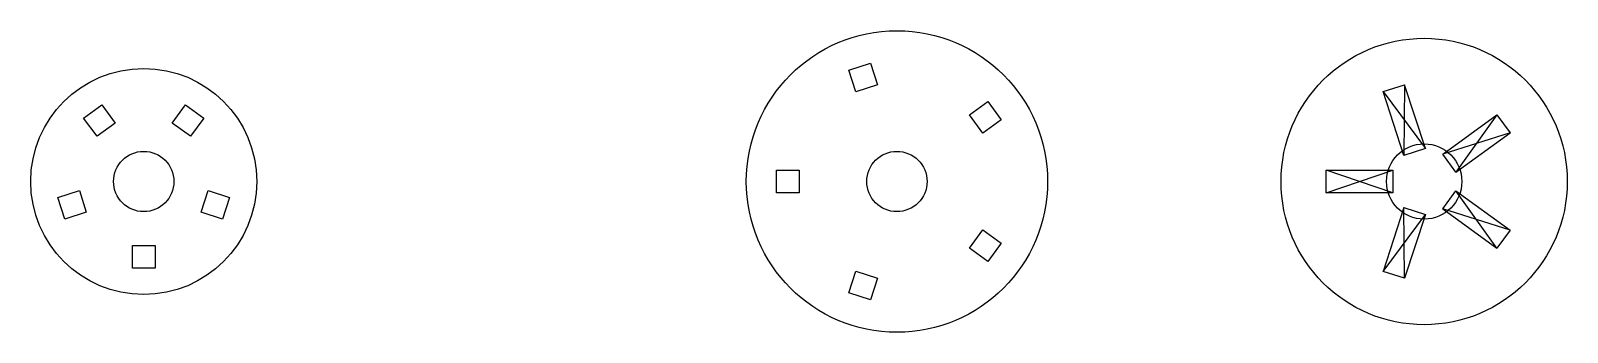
# Model space of a CAD drawing. Header units: millimetres. Extents: x -8 to 94, y -10 to 10.
import ezdxf

# ---------------------------------------------------------------- set-up
doc = ezdxf.new("R2010")
doc.units = ezdxf.units.MM
doc.layers.get('0').update_dxf_attribs({"linetype": 'CONTINUOUS'})

msp = doc.modelspace()

# ---------------------------------------------------------------- linework, layer by layer
for p, q in [((82.28, 5.96), (83.7, 6.42)), ((89.83, 4.43), (90.71, 3.22)), ((85.08, 2.2), (83.65, 1.73)), ((87.11, 0.61), (86.23, 1.82)), ((82.93, -0.75), (78.49, 0.75)), ((78.49, -0.75), (82.93, 0.75)), ((86.23, -1.82), (87.11, -0.61)), ((83.65, -1.73), (85.08, -2.2)), ((90.71, -3.22), (89.83, -4.43)), ((83.7, -6.42), (82.28, -5.96))]:
    msp.add_line(p, q)
for points in [[(47.28, 5.95), (46.81, 7.38), (48.24, 7.84), (48.7, 6.41)], [(83.65, 1.73), (82.28, 5.96), (85.08, 2.2), (83.7, 6.42)], [(54.82, 4.43), (56.03, 5.31), (56.91, 4.1), (55.7, 3.21)], [(-3.1, 3), (-3.99, 4.21), (-2.77, 5.09), (-1.89, 3.88)], [(1.89, 3.88), (2.77, 5.09), (3.99, 4.21), (3.1, 3)], [(86.23, 1.82), (89.83, 4.43), (87.11, 0.61), (90.71, 3.22)], [(42, 0.75), (43.5, 0.75), (43.5, -0.75), (42, -0.75)], [(82.93, -0.75), (78.49, -0.75), (78.49, 0.75), (82.93, 0.75)], [(-3.81, -2.03), (-5.24, -2.49), (-5.7, -1.06), (-4.27, -0.6)], [(4.27, -0.6), (5.7, -1.06), (5.24, -2.49), (3.81, -2.03)], [(87.11, -0.61), (90.71, -3.22), (86.23, -1.82), (89.83, -4.43)], [(85.08, -2.2), (83.7, -6.42), (83.65, -1.73), (82.28, -5.96)], [(55.7, -3.21), (56.91, -4.1), (56.03, -5.31), (54.82, -4.43)], [(-0.75, -4.25), (0.75, -4.25), (0.75, -5.75), (-0.75, -5.75)], [(48.7, -6.41), (48.24, -7.84), (46.81, -7.38), (47.28, -5.95)]]:
    msp.add_lwpolyline(points, close=True)
for centre, radius in [((50, 0), 10), ((85, 0), 9.5), ((0, 0), 7.5), ((85, 0), 2.5), ((0, 0), 2), ((50, 0), 2)]:
    msp.add_circle(centre, radius)

doc.saveas('drawing.dxf')
